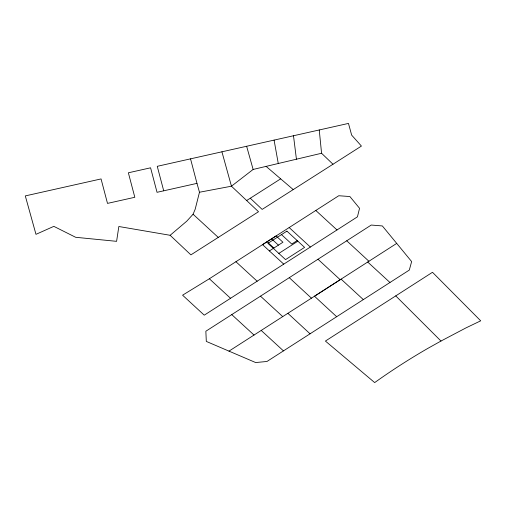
<?xml version="1.0" encoding="UTF-8"?>
<svg xmlns="http://www.w3.org/2000/svg" width="506" height="506" viewBox="0 0 506 506"><rect width="100%" height="100%" fill="white"/><g stroke="black" fill="none" stroke-linecap="round" stroke-linejoin="round"><path stroke-width="0.76" d="M199.478 192.242L195.171 209.263L193.077 214.234L186.714 221.217L170.136 235.29L118.84 226.511L116.595 241.337L75.653 237.289L53.832 226.353L35.977 234.335L25.3 195.911L101.055 178.928L107.5 203.393L134.817 197.283L128.366 172.793L150.579 167.809L157.037 192.312L196.973 183.362L199.478 192.242L231.451 186.202L253.133 169.447L321.569 153.261L332.986 164.235L361.429 146.07L351.657 135.121L348.47 123.413L157.258 166.316L163.71 190.8M228.978 351.132L396.717 243.399L411.637 261.577L409.303 270.077L266.966 361.474L255.65 362.549L206.309 341.417L205.853 331.234L371.246 225.05L382.346 225.942L396.717 243.399M209.351 278.762L182.584 295.188L204.247 315.175L357.438 216.827L359.551 208.301L349.893 196.543L338.767 195.733L209.351 278.762L230.565 298.306M269.394 250.938L282.936 242.235L276.099 235.941L262.551 244.645L283.733 264.132M297.174 240.559L291.76 244.044L281.5 234.607M278.838 253.417L297.863 241.191M221.925 151.813L231.451 186.202L246.662 200.534L280.672 178.839M332.986 164.235L262.159 209.408L250.293 198.225M440.985 341.044L465.956 327.901L480.7 320.823L432.485 272.291L325.409 341.063L374.674 382.587A582.608 432.959 -9.4 0 1 427.659 348.482L440.985 341.044L395.749 295.883M266.099 166.373L293.214 189.586M315.814 210.477L337.002 229.952M367.723 262.032L389.968 282.493M289.16 227.542L310.355 247.042M271.583 238.838L278.42 245.132M267.067 241.741L273.904 248.035M235.916 261.716L257.162 281.216M260.501 296.162L282.74 316.604M261.21 330.443L283.455 350.886M231.754 314.605L254.018 335.054M346.73 240.786L368.906 261.248M341.107 279.129L363.302 299.584M317.989 259.249L340.19 279.717L314.492 296.238L336.673 316.718M193.077 214.234L218.257 237.415M289.261 277.68L311.449 298.173M287.87 313.315L310.058 333.808M246.662 200.534L258.522 211.717L190.901 254.872L170.136 235.29M246.631 146.259L253.133 169.447M190.534 158.84L196.973 183.362M274.081 140.111L278.268 163.489M321.569 153.261L319.242 129.972M293.493 135.76L296.427 159.2M286.915 231.122L267.889 243.348L285.567 259.61L304.587 247.383L286.915 231.122"/></g></svg>
